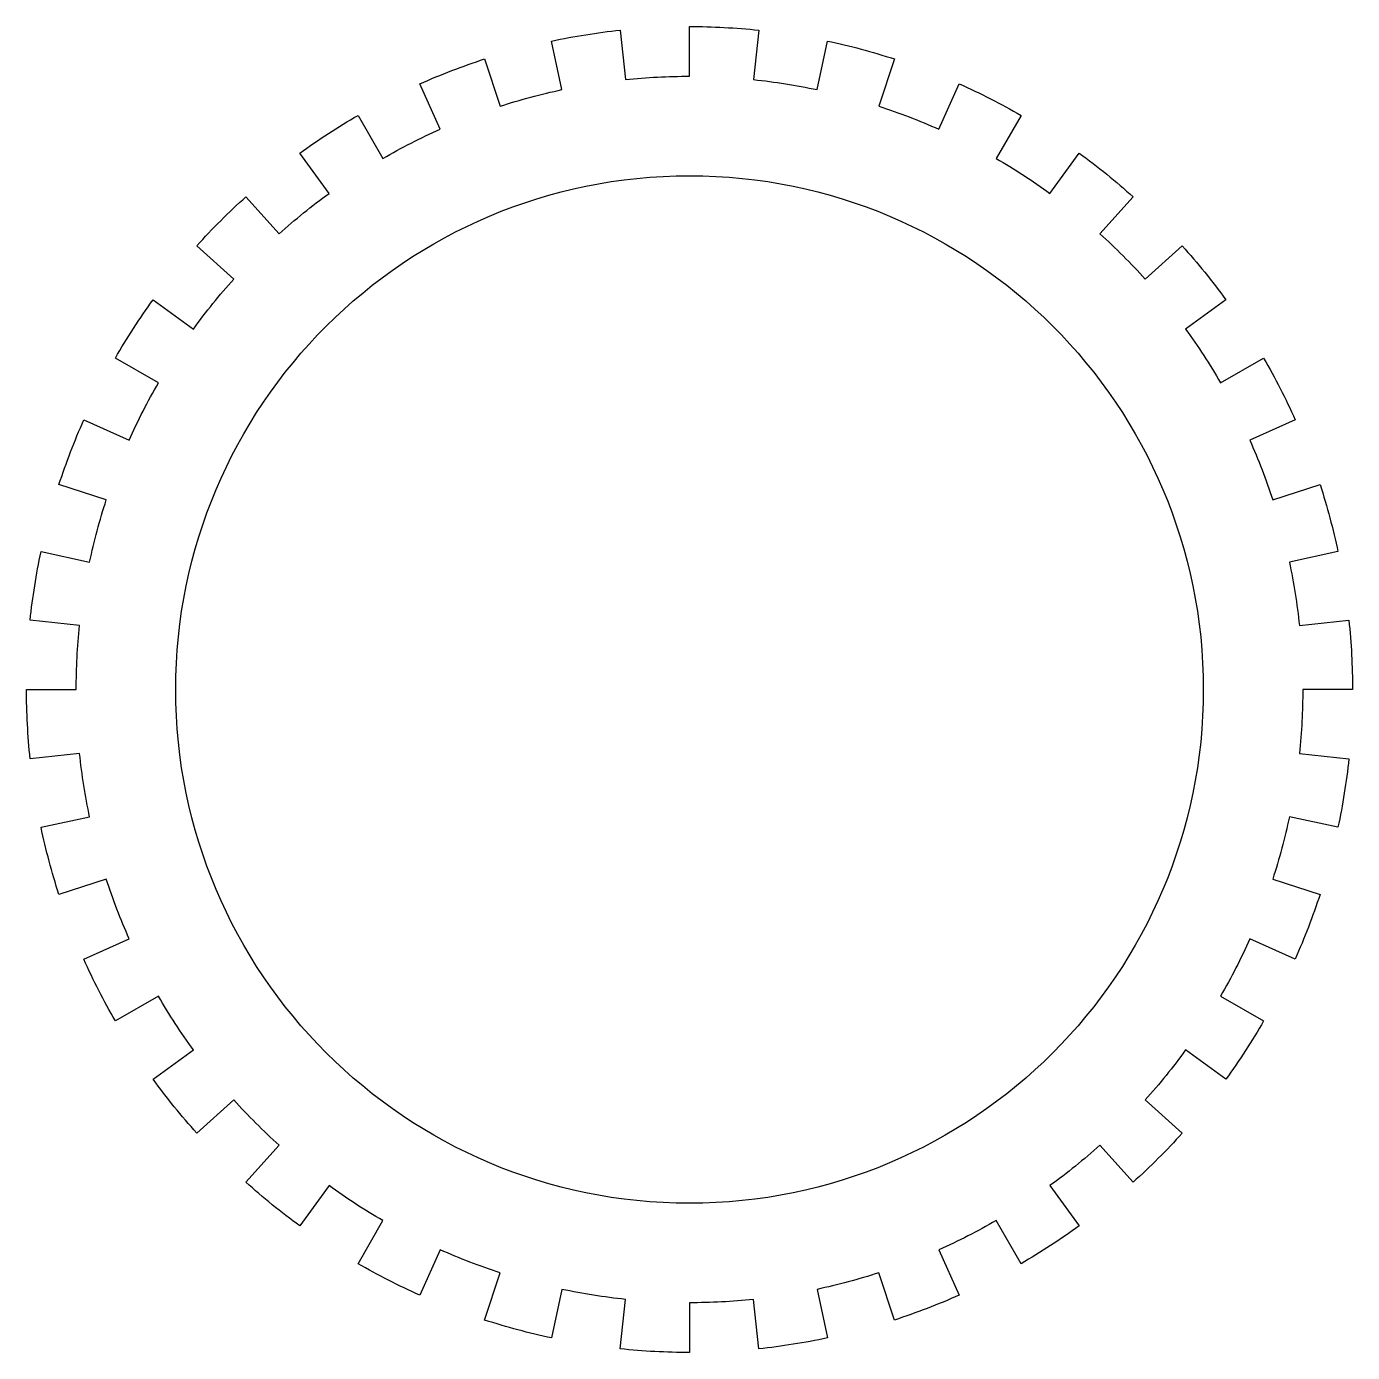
# Model space of a CAD drawing. Extents: x 234.9 to 274.9, y 221.9 to 261.9.
import ezdxf

# ---------------------------------------------------------------- set-up
doc = ezdxf.new("R2010")
doc.units = 0
doc.layers.add('ANA', color=220, linetype='CONTINUOUS')

msp = doc.modelspace()

# ---------------------------------------------------------------- linework, layer by layer
at = {"layer": 'ANA'}
msp.add_lwpolyline([(244.906, 259.174), (245.656, 257.875, -0.026186), (247.381, 258.755), (246.771, 260.125, -0.026186), (248.725, 260.875), (249.189, 259.448, -0.026186), (251.059, 259.95), (250.747, 261.417, -0.026186), (252.815, 261.744), (252.972, 260.253, -0.026186), (254.906, 260.354), (254.906, 261.854, -0.026186), (256.996, 261.744), (256.839, 260.253, -0.026186), (258.752, 259.95), (259.064, 261.417, -0.026186), (261.086, 260.875), (260.622, 259.448, -0.026186), (262.43, 258.755), (263.04, 260.125, -0.026186), (264.906, 259.174), (264.156, 257.875, -0.026186), (265.78, 256.821), (266.661, 258.034, -0.026186), (268.288, 256.717), (267.284, 255.602, -0.026186), (268.654, 254.233), (269.768, 255.237, -0.026186), (271.086, 253.61), (269.872, 252.728, -0.026186), (270.927, 251.104), (272.226, 251.854, -0.026186), (273.176, 249.989), (271.806, 249.379, -0.026186), (272.5, 247.571), (273.927, 248.034, -0.026186), (274.468, 246.012), (273.001, 245.7, -0.026186), (273.304, 243.788), (274.796, 243.945, -0.026186), (274.906, 241.854), (273.406, 241.854, -0.026186), (273.304, 239.92), (274.796, 239.763, -0.026186), (274.468, 237.696), (273.001, 238.008, -0.026186), (272.5, 236.137), (273.927, 235.674, -0.026186), (273.176, 233.719), (271.806, 234.329, -0.026186), (270.927, 232.604), (272.226, 231.854, -0.026186), (271.086, 230.098), (269.872, 230.98, -0.026186), (268.654, 229.475), (269.768, 228.471, -0.026186), (268.288, 226.991), (267.284, 228.106, -0.026186), (265.78, 226.887), (266.661, 225.674, -0.026186), (264.906, 224.533), (264.156, 225.832, -0.026186), (262.43, 224.953), (263.04, 223.583, -0.026186), (261.086, 222.833), (260.622, 224.259, -0.026186), (258.752, 223.758), (259.064, 222.291, -0.026186), (256.996, 221.963), (256.839, 223.455, -0.026186), (254.906, 223.354), (254.906, 221.854, -0.026186), (252.815, 221.963), (252.972, 223.455, -0.026186), (251.059, 223.758), (250.747, 222.291, -0.026186), (248.725, 222.833), (249.189, 224.259, -0.026186), (247.381, 224.953), (246.771, 223.583, -0.026186), (244.906, 224.533), (245.656, 225.832, -0.026186), (244.031, 226.887), (243.15, 225.674, -0.026186), (241.523, 226.991), (242.527, 228.106, -0.026186), (241.157, 229.475), (240.043, 228.471, -0.026186), (238.725, 230.098), (239.939, 230.98, -0.026186), (238.884, 232.604), (237.585, 231.854, -0.026186), (236.635, 233.719), (238.005, 234.329, -0.026186), (237.311, 236.137), (235.884, 235.674, -0.026186), (235.343, 237.696), (236.81, 238.008, -0.026186), (236.507, 239.92), (235.015, 239.763, -0.026186), (234.906, 241.854), (236.406, 241.854, -0.026186), (236.507, 243.788), (235.015, 243.945, -0.026186), (235.343, 246.012), (236.81, 245.7, -0.026186), (237.311, 247.571), (235.884, 248.034, -0.026186), (236.635, 249.989), (238.005, 249.379, -0.026186), (238.884, 251.104), (237.585, 251.854, -0.026186), (238.725, 253.61), (239.939, 252.728, -0.026186), (241.157, 254.233), (240.043, 255.237, -0.026186), (241.523, 256.717), (242.527, 255.602, -0.026186), (244.031, 256.821), (243.15, 258.034, -0.026186)], format="xyb", close=True, dxfattribs=at)
msp.add_circle((254.906, 241.854), 15.5, dxfattribs=at)

doc.saveas('drawing.dxf')
